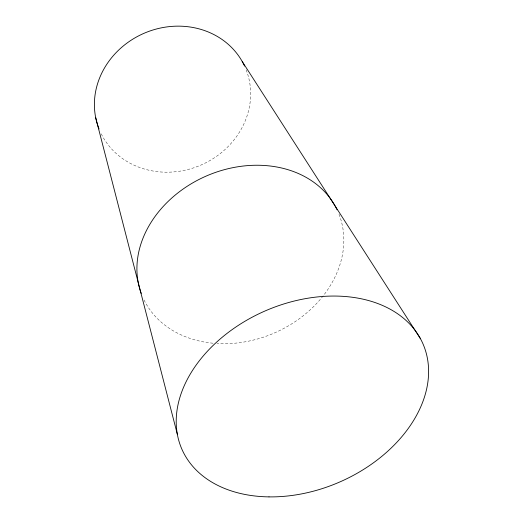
<?xml version="1.0" encoding="UTF-8"?>
<svg xmlns="http://www.w3.org/2000/svg" width="523" height="523" viewBox="0 0 523 523"><rect width="100%" height="100%" fill="white"/><g stroke="black" fill="none" stroke-linecap="round" stroke-linejoin="round"><path stroke-width="0.39" stroke-dasharray="2.62 1.96" d="M338.989 214.195A106.542 85.543 -23.6 0 1 316.369 303.758A106.542 85.543 -23.6 0 1 216.953 343.526M213.024 343.219A106.542 85.543 -23.6 0 1 143.962 299.784M246.156 69.807A79.287 71.775 -23.6 0 1 200.891 165.098A79.287 71.775 -23.6 0 1 100.632 132.6"/><path stroke-width="0.78" d="M242.241 61.544L420.472 338.747M95.676 117.577L177.389 434.463M141.236 293.39A106.542 85.543 -23.6 0 1 207.18 175.643A106.542 85.543 -23.6 0 1 337.093 209.828M99.043 128.946A79.287 71.775 -23.6 0 1 144.126 33.256A79.287 71.775 -23.6 0 1 244.574 66.101M268.992 496.883A131.541 93.303 -23.6 0 0 424.506 347.703A131.541 93.303 -23.6 0 0 213.73 344.84A131.541 93.303 -23.6 0 0 268.992 496.883"/></g></svg>
